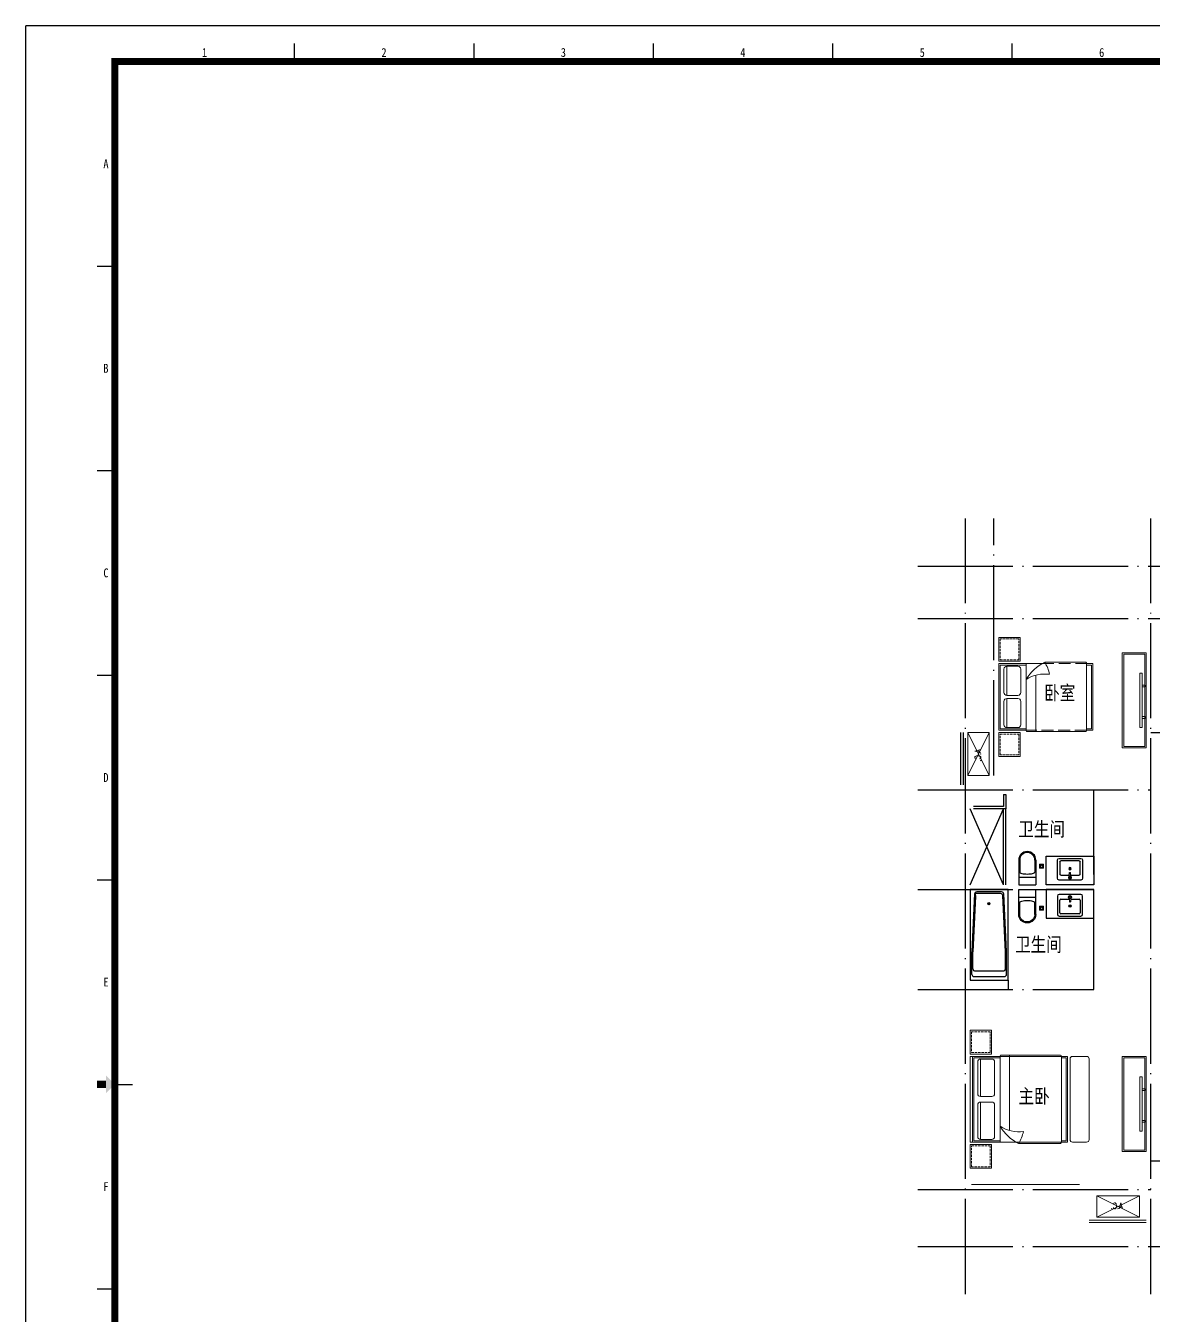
# Model space of a CAD drawing. Extents: x 164940 to 3842273, y 640355 to 1124023.
# Drawn here: x 3716273 to 3739985, y 1096026 to 1123127 of the extents above; entities that cross this region are included whole.
import ezdxf
from ezdxf.enums import TextEntityAlignment as Align

# ---------------------------------------------------------------- set-up
doc = ezdxf.new("R2010")
doc.units = 0
doc.header["$LTSCALE"] = 1000
doc.header["$MEASUREMENT"] = 0
for name, pattern in [('ACAD_ISO02W100', [15, 12, -3]), ('DASH', [0.35, 0.25, -0.1]), ('DOTE', [2.42, 2, -0.2, 0.02, -0.2])]:
    doc.linetypes.add(name, pattern=pattern)
for name, color, linetype, lineweight in [('-家具', 33, 'Continuous', 9), ('五金', 136, 'Continuous', 9), ('厨卫', 2, 'Continuous', 5), ('家具', 33, 'Continuous', 5), ('房建名称', 7, 'Continuous', 0), ('看线', 5, 'Continuous', 0)]:
    doc.layers.add(name, color=color, linetype=linetype, lineweight=lineweight)
for name, color, linetype in [('-文字', 7, 'Continuous'), ('13fix', 154, 'Continuous'), ('DOTE', 1, 'DOTE'), ('TK', 6, 'Continuous'), ('WINDOW', 4, 'Continuous'), ('管井', 236, 'Continuous')]:
    doc.layers.add(name, color=color, linetype=linetype)
doc.styles.add('-黑体', font='SIMHEI.TTF', dxfattribs={"width": 0.8})
doc.styles.add('C-2007.06.19$0$C-05.28(ok)$0$STANDARD', font='GBENOR', dxfattribs={"bigfont": 'GBCBIG'})
doc.styles.add('DIM_FONT', font='SIMPLEX', dxfattribs={"width": 0.7, "bigfont": 'GBCBIG'})
doc.styles.add('TKZ1', font='SIMHEI.TTF', dxfattribs={"width": 0.7})

# ---------------------------------------------------------------- blocks, each defined once
blk = doc.blocks.new('A$C31D9048E')
at = {"layer": '-家具'}
for p, q in [((629, 2350), (0, 2350)), ((0, 550), (0, 2350)), ((50, 550), (50, 2350)), ((80, 580), (80, 2320)), ((629, 2320), (80, 2320)), ((220, 2295), (220, 1508)), ((629, 550), (629, 2360)), ((1920, 2350), (629, 2350)), ((1900, 2380), (649, 2380)), ((829, 803), (829, 2380)), ((1920, 550), (1920, 2350)), ((1920, 2350), (2050, 2350)), ((1920, 2320), (2020, 2320)), ((2020, 580), (2020, 2320)), ((2050, 550), (2050, 2350)), ((2100, 600), (2100, 2300)), ((2150, 2350), (2450, 2350)), ((2500, 600), (2500, 2300)), ((220, 605), (220, 1392)), ((962, 550), (0, 550)), ((629, 580), (80, 580)), ((962, 550), (1920, 550)), ((1920, 580), (2020, 580)), ((1920, 550), (2050, 550)), ((2150, 550), (2450, 550)), ((1900, 520), (1017, 520))]:
    blk.add_line(p, q, dxfattribs=at)
for points in [[(450, 2900), (0, 2900), (0, 2400), (450, 2400), (450, 2900), (370, 2900)], [(450, 0), (0, 0), (0, 500), (450, 500), (450, 0), (370, 0)]]:
    blk.add_lwpolyline(points, dxfattribs=at)
at = {"layer": '-家具', "color": 251, "linetype": 'DASH', "ltscale": 0.2}
for points in [[(420, 2870), (30, 2870), (30, 2430), (420, 2430)], [(420, 30), (30, 30), (30, 470), (420, 470)]]:
    blk.add_lwpolyline(points, close=True, dxfattribs=at)
at = {"layer": '-家具'}
for points in [[(220, 2295), (455, 2295, -0.414214), (515, 2235), (515, 1568, -0.414214), (455, 1508), (220, 1508, -0.414214), (160, 1568), (160, 2235, -0.414214)], [(220, 605), (455, 605, 0.414214), (515, 665), (515, 1332, 0.414214), (455, 1392), (220, 1392, 0.414214), (160, 1332), (160, 665, 0.414214)]]:
    blk.add_lwpolyline(points, format="xyb", close=True, dxfattribs=at)
blk.add_lwpolyline([(629, 883, 0.180302), (1121, 775, -0.088637), (1017, 520, 28871.271551)], format="xyb", dxfattribs=at)
for centre, radius, start, end in [((649, 2360), 20, 90, 180), ((1889, 2351), 30.7, 357.6884, 69.6917), ((2150, 2300), 50, 90, 180), ((2450, 2300), 50, 0, 90), ((1442, 1363), 944, 210.6075, 243.2773), ((1889, 549), 30.7, 290.3566, 2.3152), ((2150, 600), 50, 180, 270), ((2450, 600), 50, 270, 0)]:
    blk.add_arc(centre, radius, start, end, dxfattribs=at)
blk = doc.blocks.new('A$C2FB07499')
at = {"ltscale": 0.5}
blk.add_lwpolyline([(500, 0), (0, 0), (0, 2000), (500, 2000)], close=True, dxfattribs=at)
at = {"color": 251, "ltscale": 40}
for points in [[(470, 30), (30, 30), (30, 1970), (470, 1970)], [(368, 1572), (415, 1572), (415, 428), (368, 428)], [(415, 1381), (480, 1381), (480, 1343), (415, 1343)], [(415, 717), (480, 717), (480, 679), (415, 679)]]:
    blk.add_lwpolyline(points, close=True, dxfattribs=at)
blk = doc.blocks.new('111')
at = {"linetype": 'ACAD_ISO02W100'}
for p, q in [((1000, 0), (0, 500)), ((1000, 500), (0, 0))]:
    blk.add_line(p, q, dxfattribs=at)
blk.add_lwpolyline([(0, 500), (0, 0), (1000, 0), (1000, 500)], close=True, dxfattribs=at)
at = {"style": 'DIM_FONT', "width": 0.8}
blk.add_text('A.C.', height=140, dxfattribs=at).set_placement((675, 262), align=Align.MIDDLE_RIGHT)
blk = doc.blocks.new('x6')
at = {"color": 0}
for p, q in [((227, 0), (-227, 0)), ((-265, -38), (-265, -419)), ((-214, -387), (-214, -121)), ((-195, -102), (-16, -102)), ((-19, -57), (-32, -57)), ((-13, -43), (-23, -34)), ((-13, -70), (-22, -80)), ((-16, -84), (-13, -158)), ((-13, -158), (13, -158)), ((0, -38), (0, -24)), ((0, -75), (0, -89)), ((22, -33), (13, -43)), ((23, -79), (13, -70)), ((16, -84), (13, -158)), ((16, -102), (195, -102)), ((19, -57), (32, -57)), ((214, -121), (214, -387)), ((265, -419), (265, -38)), ((-227, -457), (227, -457)), ((195, -406), (-195, -406))]:
    blk.add_line(p, q, dxfattribs=at)
for centre, radius in [((0, -57), 32.3), ((-1, -241), 25.4), ((0, -57), 18.8), ((-1, -241), 16)]:
    blk.add_circle(centre, radius, dxfattribs=at)
for centre, radius, start, end in [((-227, -38), 38.1, 90, 180), ((227, -38), 38.1, 0, 90), ((-195, -121), 19.1, 90, 180), ((195, -121), 19.1, 0, 90), ((-227, -419), 38.1, 180, 270), ((-195, -387), 19.1, 180, 270), ((195, -387), 19.1, 270, 0), ((227, -419), 38.1, 270, 0)]:
    blk.add_arc(centre, radius, start, end, dxfattribs=at)
blk = doc.blocks.new('A$C56722DB7')
at = {"layer": '五金'}
blk.add_lwpolyline([(86, 86), (86, 0), (0, 0), (0, 86)], close=True, dxfattribs=at)
at = {"layer": '五金', "color": 8}
for points in [[(10, 43), (10, 42), (26, 42), (26, 43)], [(20, 66), (19, 65), (30, 54), (31, 55)], [(19, 20), (21, 19), (32, 30), (30, 31)], [(43, 76), (42, 76), (42, 60), (43, 60)], [(43, 10), (44, 10), (44, 26), (43, 26)], [(66, 66), (65, 67), (54, 56), (55, 55)], [(66, 19), (67, 21), (56, 32), (55, 30)], [(76, 43), (76, 44), (60, 44), (60, 43)]]:
    blk.add_lwpolyline(points, close=True, dxfattribs=at)
blk.add_circle((43, 43), 36.6, dxfattribs=at)
blk = doc.blocks.new('A$C29F122FD')
for p, q in [((250, 50), (250, 683)), ((300, 0), (300, 683)), ((0, 50), (250, 50)), ((0, 50), (0, 0)), ((0, 0), (300, 0))]:
    blk.add_line(p, q)
blk = doc.blocks.new('A$C20CC1F58')
for p, q in [((0, 180), (0, 700)), ((360, 700), (0, 700)), ((360, 180), (360, 700)), ((360, 539), (0, 539)), ((20, 180), (20, 430)), ((360, 430), (340, 430)), ((340, 180), (340, 430))]:
    blk.add_line(p, q)
blk.add_lwpolyline([(340, 430), (337, 438), (328, 446), (313, 453), (293, 460), (269, 465), (241, 469), (211, 471), (180, 472), (149, 471), (119, 469), (91, 465), (67, 460), (47, 453), (32, 446), (23, 438), (20, 430)])
for radius in [180, 160]:
    blk.add_arc((180, 180), radius, 180, 0)
blk = doc.blocks.new('dgfgf')
at = {"layer": '家具'}
blk.add_lwpolyline([(7597, -62676), (7147, -62676), (7147, -63176), (7597, -63176), (7597, -62676), (7517, -62676)], dxfattribs=at)
at = {"layer": '家具', "color": 251, "linetype": 'DASH', "ltscale": 0.2}
blk.add_lwpolyline([(7567, -62706), (7177, -62706), (7177, -63146), (7567, -63146)], close=True, dxfattribs=at)
blk = doc.blocks.new('A$C72813290')
at = {"layer": '家具'}
for p, q in [((579, 1950), (0, 1950)), ((0, 550), (0, 1950)), ((30, 580), (30, 1920)), ((579, 1920), (30, 1920)), ((579, 550), (579, 1960)), ((1830, 1980), (599, 1980)), ((779, 803), (779, 1980)), ((1850, 550), (1850, 1950)), ((1850, 1950), (1980, 1950)), ((1850, 1920), (1950, 1920)), ((1950, 580), (1950, 1920)), ((1980, 550), (1980, 1950)), ((170, 1895), (170, 1283)), ((170, 605), (170, 1217)), ((912, 550), (0, 550)), ((579, 580), (30, 580)), ((1850, 580), (1950, 580)), ((1850, 550), (1980, 550)), ((1830, 520), (967, 520))]:
    blk.add_line(p, q, dxfattribs=at)
at = {"layer": '家具', "linetype": 'DASH'}
for p, q in [((1850, 1950), (579, 1950)), ((912, 550), (1850, 550))]:
    blk.add_line(p, q, dxfattribs=at)
at = {"layer": '家具'}
for points in [[(170, 1895), (405, 1895, -0.414214), (465, 1835), (465, 1343, -0.414214), (405, 1283), (170, 1283, -0.414214), (110, 1343), (110, 1835, -0.414214)], [(170, 605), (405, 605, 0.414214), (465, 665), (465, 1157, 0.414214), (405, 1217), (170, 1217, 0.414214), (110, 1157), (110, 665, 0.414214)]]:
    blk.add_lwpolyline(points, format="xyb", close=True, dxfattribs=at)
blk.add_lwpolyline([(579, 883, 0.180302), (1071, 775, -0.088637), (967, 520, 28871.271551)], format="xyb", dxfattribs=at)
for centre, radius, start, end in [((599, 1960), 20, 90, 180), ((1819, 1951), 30.7, 357.6884, 69.6917), ((1392, 1363), 944, 210.6075, 243.2773), ((1819, 549), 30.7, 290.3566, 2.3152)]:
    blk.add_arc(centre, radius, start, end, dxfattribs=at)
blk.add_blockref('dgfgf', (-7147, 65176), dxfattribs=at)
at = {"layer": '家具', "xscale": -1, "rotation": 180}
blk.add_blockref('dgfgf', (-7147, -62676), dxfattribs=at)
blk = doc.blocks.new('图框')
for p, q in [((-58108, -445311), (-142208, -445311)), ((-142208, -504711), (-142208, -445311)), ((-134671, -445811), (-134671, -446311)), ((-129633, -445811), (-129633, -446311)), ((-124596, -445811), (-124596, -446311)), ((-119558, -445811), (-119558, -446311)), ((-114521, -445811), (-114521, -446311)), ((-140208, -452051), (-139708, -452051)), ((-140208, -457791), (-139708, -457791)), ((-140208, -463531), (-139708, -463531)), ((-140208, -469271), (-139708, -469271)), ((-139708, -475011), (-139208, -475011)), ((-140208, -480751), (-139708, -480751))]:
    blk.add_line(p, q)
at = {"const_width": 200}
blk.add_lwpolyline([(-59108, -446311), (-139708, -446311), (-139708, -503711), (-59108, -503711)], close=True, dxfattribs=at)
blk.add_lwpolyline([(-139958, -475011), (-140208, -475011)], dxfattribs=at)
blk.add_solid([(-139958, -475261), (-139958, -474761), (-139708, -475011)])
at = {"style": 'TKZ1', "width": 0.85}
for s, p in [('1', (-137190, -446061)), ('2', (-132152, -446061)), ('3', (-127115, -446061)), ('4', (-122077, -446061)), ('5', (-117040, -446061)), ('6', (-112002, -446061)), ('A', (-139958, -449181)), ('B', (-139958, -454921)), ('C', (-139958, -460661)), ('D', (-139958, -466401)), ('E', (-139958, -472141)), ('F', (-139958, -477881))]:
    blk.add_text(s, height=250, dxfattribs=at).set_placement(p, align=Align.MIDDLE)

msp = doc.modelspace()

# ---------------------------------------------------------------- linework, layer by layer
at = {"layer": '13fix'}
for p, q in [((3736135, 1105071), (3736835, 1106671)), ((3736835, 1105071), (3736135, 1106671)), ((3736835, 1105071), (3736835, 1106671)), ((3736885, 1105071), (3736885, 1106671)), ((3736135, 1104971), (3736135, 1103070)), ((3736935, 1104971), (3736135, 1104971)), ((3736797, 1104923), (3736273, 1104923)), ((3736935, 1103070), (3736935, 1104971)), ((3736225, 1104881), (3736171, 1103667)), ((3736249, 1104846), (3736194, 1103664)), ((3736249, 1104834), (3736194, 1103664)), ((3736774, 1104888), (3736255, 1104888)), ((3736876, 1103664), (3736821, 1104846)), ((3736899, 1103667), (3736845, 1104881)), ((3736171, 1103189), (3736171, 1103662)), ((3736194, 1103308), (3736194, 1103664)), ((3736876, 1103308), (3736876, 1103664)), ((3736899, 1103189), (3736899, 1103662)), ((3736135, 1103070), (3736935, 1103070)), ((3736852, 1103141), (3736218, 1103141)), ((3736828, 1103260), (3736242, 1103260)), ((3736935, 1103070), (3736935, 1102871))]:
    msp.add_line(p, q, dxfattribs=at)
for points in [[(3738735, 1105671), (3738735, 1105671), (3738735, 1105071), (3737735, 1105071), (3737735, 1105671), (3737735, 1105671)], [(3738735, 1104370), (3738735, 1104370), (3738735, 1104971), (3737735, 1104971), (3737735, 1104370), (3737735, 1104370)]]:
    msp.add_lwpolyline(points, close=True, dxfattribs=at)
for radius in [23.8, 19]:
    msp.add_circle((3736527, 1104674), radius, dxfattribs=at)
for centre, radius, start, end in [((3736273, 1104876), 47.5, 90, 173.7966), ((3736797, 1104876), 47.5, 6.2034, 90), ((3736265, 1104865), 24.8, 112.5638, 230.6631), ((3736774, 1104840), 47.5, 6.6325, 90), ((3736218, 1103662), 47.5, 173.7966, 180), ((3736852, 1103662), 47.5, 0, 6.2034), ((3736242, 1103308), 47.5, 180, 270), ((3736828, 1103308), 47.5, 270, 0), ((3736218, 1103189), 47.5, 180, 270), ((3736852, 1103189), 47.5, 270, 0)]:
    msp.add_arc(centre, radius, start, end, dxfattribs=at)
at = {"layer": 'DOTE'}
for p, q in [((3736035, 1096471), (3736035, 1112771)), ((3736635, 1107371), (3736635, 1112771)), ((3739935, 1096471), (3739935, 1112771)), ((3735035, 1111771), (3761630, 1111771)), ((3735035, 1110671), (3742935, 1110671)), ((3739935, 1108271), (3742935, 1108271)), ((3735035, 1107071), (3739935, 1107071)), ((3738735, 1102871), (3738735, 1107071)), ((3735035, 1104971), (3738735, 1104971)), ((3739935, 1096471), (3739935, 1104771)), ((3735035, 1102871), (3738735, 1102871)), ((3739935, 1099271), (3755535, 1099271)), ((3735035, 1098671), (3739935, 1098671)), ((3735035, 1097471), (3761635, 1097471))]:
    msp.add_line(p, q, dxfattribs=at)
at = {"layer": 'WINDOW'}
for points in [[(3735935, 1108271), (3735935, 1107171)], [(3735985, 1108271), (3735985, 1107171)]]:
    msp.add_lwpolyline(points, dxfattribs=at)
at = {"layer": '家具'}
for p, q in [((3739835, 1098021), (3738635, 1098021)), ((3739835, 1097971), (3738635, 1097971))]:
    msp.add_line(p, q, dxfattribs=at)
at = {"layer": '看线'}
msp.add_line((3738435, 1098771), (3736165, 1098771), dxfattribs=at)

# ---------------------------------------------------------------- block references
at = {"layer": '13fix', "extrusion": (0, 0, -1), "xscale": -1, "zscale": -1, "rotation": 180}
msp.add_blockref('A$C20CC1F58', (-3737516, 1105771), dxfattribs=at)
at = {"layer": '13fix', "xscale": -1, "rotation": 180}
msp.add_blockref('x6', (3738235, 1105171), dxfattribs=at)
at = {"layer": '13fix', "extrusion": (0, 0, -1), "zscale": -1}
msp.add_blockref('A$C20CC1F58', (-3737516, 1104271), dxfattribs=at)
at = {"layer": '13fix'}
msp.add_blockref('x6', (3738235, 1104870), dxfattribs=at)
at = {"layer": 'TK', "xscale": 0.7491082046180964, "yscale": 0.749108204501681, "zscale": 0.7491082045191116}
msp.add_blockref('图框', (3822803, 1456713), dxfattribs=at)
at = {"layer": '厨卫'}
msp.add_blockref('A$C56722DB7', (3737594, 1105419), dxfattribs=at)
at = {"layer": '厨卫', "xscale": -1, "rotation": 180}
msp.add_blockref('A$C56722DB7', (3737594, 1104623), dxfattribs=at)
at = {"layer": '家具', "xscale": -1}
for name, p, rotation in [('A$C72813290', (3736735, 1110271), 180), ('A$C2FB07499', (3739335, 1109950), 179.9999999666495), ('A$C2FB07499', (3739335, 1101464), 180.0000000333505)]:
    msp.add_blockref(name, p, dxfattribs=dict(at, rotation=rotation))
at = {"layer": '家具', "rotation": 359.9993053350768}
msp.add_blockref('A$C31D9048E', (3736135, 1099114), dxfattribs=at)
at = {"layer": '房建名称', "xscale": -0.900000000372529, "yscale": 0.9000000000232831, "zscale": 0.9, "rotation": 90}
msp.add_blockref('111', (3736535, 1108271), dxfattribs=at)
at = {"layer": '房建名称', "xscale": -0.900000000372529, "yscale": 0.9000000000232831, "zscale": 0.9}
msp.add_blockref('111', (3739698, 1098087), dxfattribs=at)
at = {"layer": '管井', "xscale": -1, "rotation": 90}
msp.add_blockref('A$C29F122FD', (3736885, 1106971), dxfattribs=at)

# ---------------------------------------------------------------- texts
at = {"layer": '-文字', "style": '-黑体', "width": 0.8}
for s, p in [('卧室', (3737691, 1108957)), ('卫生间', (3737148, 1106092)), ('卫生间', (3737079, 1103668)), ('主卧', (3737152, 1100479))]:
    msp.add_text(s, height=300, dxfattribs=at).set_placement(p)
at = {"layer": '13fix', "style": 'C-2007.06.19$0$C-05.28(ok)$0$STANDARD', "text_generation_flag": 4, "width": 0.8, "flags": 9}
for tag, s in [('YSIZE', '750'), ('XSIZE', '1600')]:
    msp.add_attdef(tag, (3736935, 1104020), s, height=0.594, dxfattribs=at)

doc.saveas('drawing.dxf')
